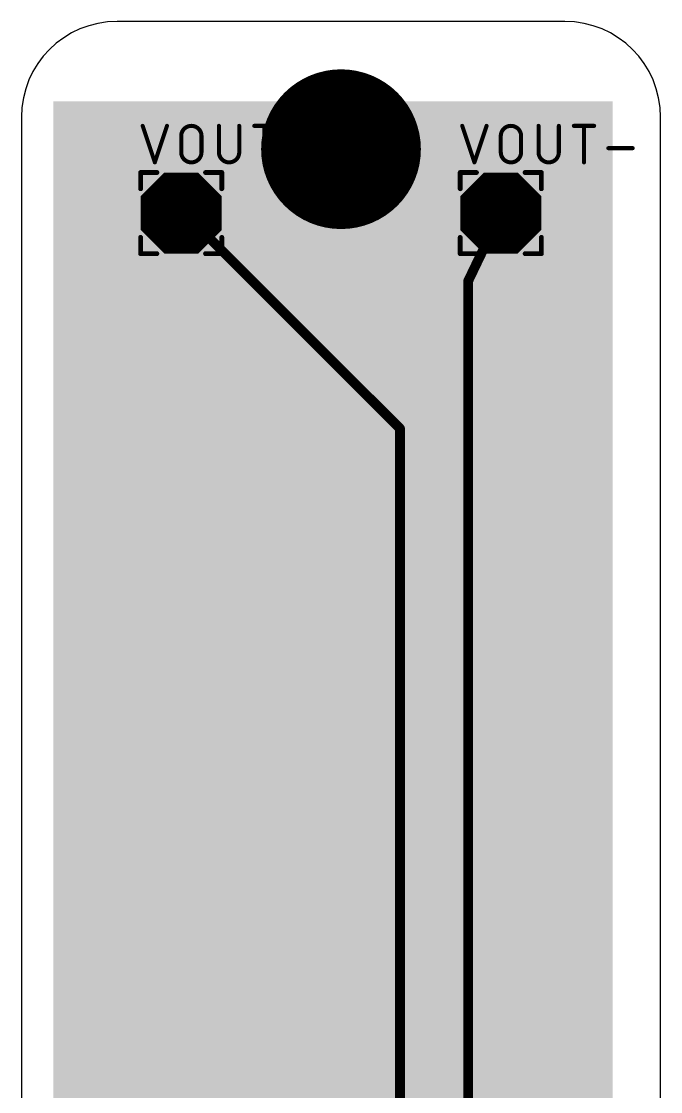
# Model space of a CAD drawing. Extents: x 0 to 88.5, y 0 to 67.
# Drawn here: x 68.5 to 88.5, y 33.5 to 67 of the extents above; entities that cross this region are included whole.
import ezdxf

# ---------------------------------------------------------------- set-up
doc = ezdxf.new("R2010")
doc.units = 0
for name, color, linetype in [('1', 12, 'CONTINUOUS'), ('100', 4, 'CONTINUOUS'), ('16', 132, 'CONTINUOUS'), ('17', 110, 'CONTINUOUS'), ('18', 110, 'CONTINUOUS'), ('20', 31, 'CONTINUOUS'), ('21', 253, 'CONTINUOUS'), ('23', 53, 'CONTINUOUS'), ('25', 253, 'CONTINUOUS'), ('51', 253, 'CONTINUOUS')]:
    doc.layers.add(name, color=color, linetype=linetype)

# ---------------------------------------------------------------- blocks, each defined once
blk = doc.blocks.new('RECT')
blk.add_solid([(-0.5, -0.5), (0.5, -0.5), (-0.5, 0.5), (0.5, 0.5)])
blk = doc.blocks.new('OCTAGONP')
at = {"const_width": 0.5}
blk.add_lwpolyline([(-0.25, -0.1036), (-0.25, 0.1036), (-0.1036, 0.25), (0.1036, 0.25), (0.25, 0.1036), (0.25, -0.1036), (0.1036, -0.25), (-0.1036, -0.25), (-0.25, -0.1036), (-0.25, 0.1036)], dxfattribs=at)
blk = doc.blocks.new('ROUNDV')
at = {"const_width": 0.5}
blk.add_lwpolyline([(0, -0.25, 1), (0, 0.25, 1), (0, -0.25)], format="xyb", dxfattribs=at)

msp = doc.modelspace()

# ---------------------------------------------------------------- linework, layer by layer
at = {"layer": '1', "const_width": 0.3048}
for points in [[(82.4808, 58.8767), (83.5, 61)], [(82.4808, 32.6136), (82.4808, 58.8767)]]:
    msp.add_lwpolyline(points, dxfattribs=at)
at = {"layer": '1', "const_width": 0.1524}
for points in [[(83.5687, 60.967, 1), (83.4313, 61.033)], [(82.557, 58.8767, 1), (82.4046, 58.8767)], [(82.4121, 58.9096, 1), (82.5495, 58.8437)]]:
    msp.add_lwpolyline(points, format="xyb", dxfattribs=at)
at = {"layer": '16', "const_width": 0.3048}
for points in [[(73.6416, 60.96), (73.5, 61)], [(73.6416, 60.96), (80.3472, 54.2544)], [(80.3472, 54.2544), (80.3472, 18.288)]]:
    msp.add_lwpolyline(points, dxfattribs=at)
at = {"layer": '16', "const_width": 0.1524}
for points in [[(73.5207, 61.0733, 1), (73.4793, 60.9267)], [(73.6955, 61.0139, 1), (73.5877, 60.9061)], [(73.6209, 60.8867, 1), (73.6623, 61.0333)], [(80.4234, 54.2544, 1), (80.271, 54.2544)], [(80.2933, 54.2005, 1), (80.4011, 54.3083)]]:
    msp.add_lwpolyline(points, format="xyb", dxfattribs=at)
at = {"layer": '20'}
for p, q in [((85.5, 67), (71.5, 67)), ((68.5, 64), (68.5, 16)), ((88.5, 3), (88.5, 64))]:
    msp.add_line(p, q, dxfattribs=at)
for centre, start, end in [((71.5, 64), 90, 180), ((85.5, 64), 0, 90)]:
    msp.add_arc(centre, 3, start, end, dxfattribs=at)
at = {"layer": '21', "const_width": 0.1524}
for points in [[(72.23, 62.27), (72.738, 62.27)], [(72.23, 62.27), (72.23, 61.762)], [(74.77, 62.27), (74.262, 62.27)], [(74.77, 62.27), (74.77, 61.762)], [(82.23, 62.27), (82.738, 62.27)], [(82.23, 62.27), (82.23, 61.762)], [(84.77, 62.27), (84.262, 62.27)], [(84.77, 62.27), (84.77, 61.762)], [(72.23, 59.73), (72.23, 60.238)], [(74.77, 59.73), (74.77, 60.238)], [(82.23, 59.73), (82.23, 60.238)], [(84.77, 59.73), (84.77, 60.238)], [(72.23, 59.73), (72.738, 59.73)], [(74.262, 59.73), (74.77, 59.73)], [(82.23, 59.73), (82.738, 59.73)], [(84.262, 59.73), (84.77, 59.73)]]:
    msp.add_lwpolyline(points, dxfattribs=at)
at = {"layer": '21', "const_width": 0.0762}
for points in [[(72.23, 62.3081, 1), (72.23, 62.2319)], [(72.2681, 62.27, 1), (72.1919, 62.27)], [(72.738, 62.2319, 1), (72.738, 62.3081)], [(74.262, 62.3081, 1), (74.262, 62.2319)], [(74.8081, 62.27, 1), (74.7319, 62.27)], [(74.77, 62.2319, 1), (74.77, 62.3081)], [(82.23, 62.3081, 1), (82.23, 62.2319)], [(82.2681, 62.27, 1), (82.1919, 62.27)], [(82.738, 62.2319, 1), (82.738, 62.3081)], [(84.262, 62.3081, 1), (84.262, 62.2319)], [(84.8081, 62.27, 1), (84.7319, 62.27)], [(84.77, 62.2319, 1), (84.77, 62.3081)], [(72.1919, 61.762, 1), (72.2681, 61.762)], [(74.7319, 61.762, 1), (74.8081, 61.762)], [(82.1919, 61.762, 1), (82.2681, 61.762)], [(84.7319, 61.762, 1), (84.8081, 61.762)], [(72.2681, 60.238, 1), (72.1919, 60.238)], [(74.8081, 60.238, 1), (74.7319, 60.238)], [(82.2681, 60.238, 1), (82.1919, 60.238)], [(84.8081, 60.238, 1), (84.7319, 60.238)], [(72.23, 59.7681, 1), (72.23, 59.6919)], [(72.1919, 59.73, 1), (72.2681, 59.73)], [(72.738, 59.6919, 1), (72.738, 59.7681)], [(74.262, 59.7681, 1), (74.262, 59.6919)], [(74.7319, 59.73, 1), (74.8081, 59.73)], [(74.77, 59.6919, 1), (74.77, 59.7681)], [(82.23, 59.7681, 1), (82.23, 59.6919)], [(82.1919, 59.73, 1), (82.2681, 59.73)], [(82.738, 59.6919, 1), (82.738, 59.7681)], [(84.262, 59.7681, 1), (84.262, 59.6919)], [(84.7319, 59.73, 1), (84.8081, 59.73)], [(84.77, 59.6919, 1), (84.77, 59.7681)]]:
    msp.add_lwpolyline(points, format="xyb", dxfattribs=at)
at = {"layer": '23'}
for p in [(73.5, 61), (83.5, 61)]:
    msp.add_point(p, dxfattribs=at)
at = {"layer": '25', "const_width": 0.127}
for points in [[(72.2935, 63.7305), (72.6745, 62.5875)], [(72.6745, 62.5875), (73.0555, 63.7305)], [(74.6811, 63.7305), (74.6811, 62.905)], [(75.3161, 62.905), (75.3161, 63.7305)], [(75.786, 63.7305), (76.421, 63.7305)], [(76.1035, 62.5875), (76.1035, 63.7305)], [(82.2935, 63.7305), (82.6745, 62.5875)], [(82.6745, 62.5875), (83.0555, 63.7305)], [(84.6811, 63.7305), (84.6811, 62.905)], [(85.3161, 62.905), (85.3161, 63.7305)], [(85.786, 63.7305), (86.421, 63.7305)], [(86.1035, 62.5875), (86.1035, 63.7305)], [(73.5, 62.905), (73.5, 63.413)], [(74.135, 63.413), (74.135, 62.905)], [(77.2465, 62.651), (77.2465, 63.413)], [(83.5, 62.905), (83.5, 63.413)], [(84.135, 63.413), (84.135, 62.905)], [(76.8655, 63.032), (77.6275, 63.032)], [(86.8655, 63.032), (87.6275, 63.032)]]:
    msp.add_lwpolyline(points, dxfattribs=at)
at = {"layer": '25'}
for points, const_width in [([(72.3236, 63.7405, 1), (72.2634, 63.7205)], 0.0635), ([(73.0856, 63.7205, 1), (73.0254, 63.7405)], 0.0635), ([(74.135, 63.413, 1), (73.5, 63.413)], 0.127), ([(74.7129, 63.7305, 1), (74.6493, 63.7305)], 0.0635), ([(75.3479, 63.7305, 1), (75.2844, 63.7305)], 0.0635), ([(75.786, 63.7623, 1), (75.786, 63.6988)], 0.0635), ([(76.1352, 63.7305, 1), (76.0717, 63.7305)], 0.0635), ([(76.421, 63.6988, 1), (76.421, 63.7623)], 0.0635), ([(82.3236, 63.7405, 1), (82.2634, 63.7205)], 0.0635), ([(83.0856, 63.7205, 1), (83.0254, 63.7405)], 0.0635), ([(84.135, 63.413, 1), (83.5, 63.413)], 0.127), ([(84.7129, 63.7305, 1), (84.6493, 63.7305)], 0.0635), ([(85.3479, 63.7305, 1), (85.2844, 63.7305)], 0.0635), ([(85.786, 63.7623, 1), (85.786, 63.6988)], 0.0635), ([(86.1353, 63.7305, 1), (86.0718, 63.7305)], 0.0635), ([(86.421, 63.6988, 1), (86.421, 63.7623)], 0.0635), ([(73.5318, 63.413, 1), (73.4682, 63.413)], 0.0635), ([(73.4682, 63.413, 1), (73.5318, 63.413)], 0.0635), ([(74.1668, 63.413, 1), (74.1033, 63.413)], 0.0635), ([(74.1033, 63.413, 1), (74.1668, 63.413)], 0.0635), ([(77.2782, 63.413, 1), (77.2147, 63.413)], 0.0635), ([(83.5318, 63.413, 1), (83.4682, 63.413)], 0.0635), ([(83.4682, 63.413, 1), (83.5318, 63.413)], 0.0635), ([(84.1668, 63.413, 1), (84.1033, 63.413)], 0.0635), ([(84.1033, 63.413, 1), (84.1668, 63.413)], 0.0635), ([(76.8655, 63.0638, 1), (76.8655, 63.0003)], 0.0635), ([(77.6275, 63.0003, 1), (77.6275, 63.0638)], 0.0635), ([(86.8655, 63.0638, 1), (86.8655, 63.0003)], 0.0635), ([(87.6275, 63.0003, 1), (87.6275, 63.0638)], 0.0635), ([(73.5318, 62.905, 1), (73.4682, 62.905)], 0.0635), ([(73.4682, 62.905, 1), (73.5318, 62.905)], 0.0635), ([(73.5, 62.905, 1), (74.135, 62.905)], 0.127), ([(74.1668, 62.905, 1), (74.1033, 62.905)], 0.0635), ([(74.1033, 62.905, 1), (74.1668, 62.905)], 0.0635), ([(74.7129, 62.905, 1), (74.6493, 62.905)], 0.0635), ([(74.6493, 62.905, 1), (74.7129, 62.905)], 0.0635), ([(74.6811, 62.905, 1), (75.3161, 62.905)], 0.127), ([(75.3479, 62.905, 1), (75.2844, 62.905)], 0.0635), ([(75.2844, 62.905, 1), (75.3479, 62.905)], 0.0635), ([(77.2147, 62.651, 1), (77.2782, 62.651)], 0.0635), ([(83.5318, 62.905, 1), (83.4682, 62.905)], 0.0635), ([(83.4682, 62.905, 1), (83.5318, 62.905)], 0.0635), ([(83.5, 62.905, 1), (84.135, 62.905)], 0.127), ([(84.1668, 62.905, 1), (84.1033, 62.905)], 0.0635), ([(84.1033, 62.905, 1), (84.1668, 62.905)], 0.0635), ([(84.7129, 62.905, 1), (84.6493, 62.905)], 0.0635), ([(84.6493, 62.905, 1), (84.7129, 62.905)], 0.0635), ([(84.6811, 62.905, 1), (85.3161, 62.905)], 0.127), ([(85.3479, 62.905, 1), (85.2844, 62.905)], 0.0635), ([(85.2844, 62.905, 1), (85.3479, 62.905)], 0.0635), ([(72.6444, 62.5975, 1), (72.7046, 62.5775)], 0.0635), ([(72.6444, 62.5775, 1), (72.7046, 62.5975)], 0.0635), ([(76.0717, 62.5875, 1), (76.1352, 62.5875)], 0.0635), ([(82.6444, 62.5975, 1), (82.7046, 62.5775)], 0.0635), ([(82.6444, 62.5775, 1), (82.7046, 62.5975)], 0.0635), ([(86.0718, 62.5875, 1), (86.1353, 62.5875)], 0.0635)]:
    msp.add_lwpolyline(points, format="xyb", dxfattribs=dict(at, const_width=const_width))
at = {"layer": '51', "const_width": 0.1524}
for points in [[(73.5, 59.984, 1), (73.5, 62.016, 1), (73.5, 59.984)], [(83.5, 59.984, 1), (83.5, 62.016, 1), (83.5, 59.984)]]:
    msp.add_lwpolyline(points, format="xyb", dxfattribs=at)

# ---------------------------------------------------------------- block references
at = {"layer": '100', "xscale": 17.5, "yscale": 38}
msp.add_blockref('RECT', (78.25, 45.5), dxfattribs=at)
at = {"layer": '17', "xscale": 2.54, "yscale": 2.54}
for p in [(73.5, 61), (73.5, 61), (83.5, 61), (83.5, 61)]:
    msp.add_blockref('OCTAGONP', p, dxfattribs=at)
at = {"layer": '18', "xscale": 5, "yscale": 5}
msp.add_blockref('ROUNDV', (78.5, 63), dxfattribs=at)
msp.add_blockref('ROUNDV', (78.5, 63), dxfattribs=at)

doc.saveas('drawing.dxf')
